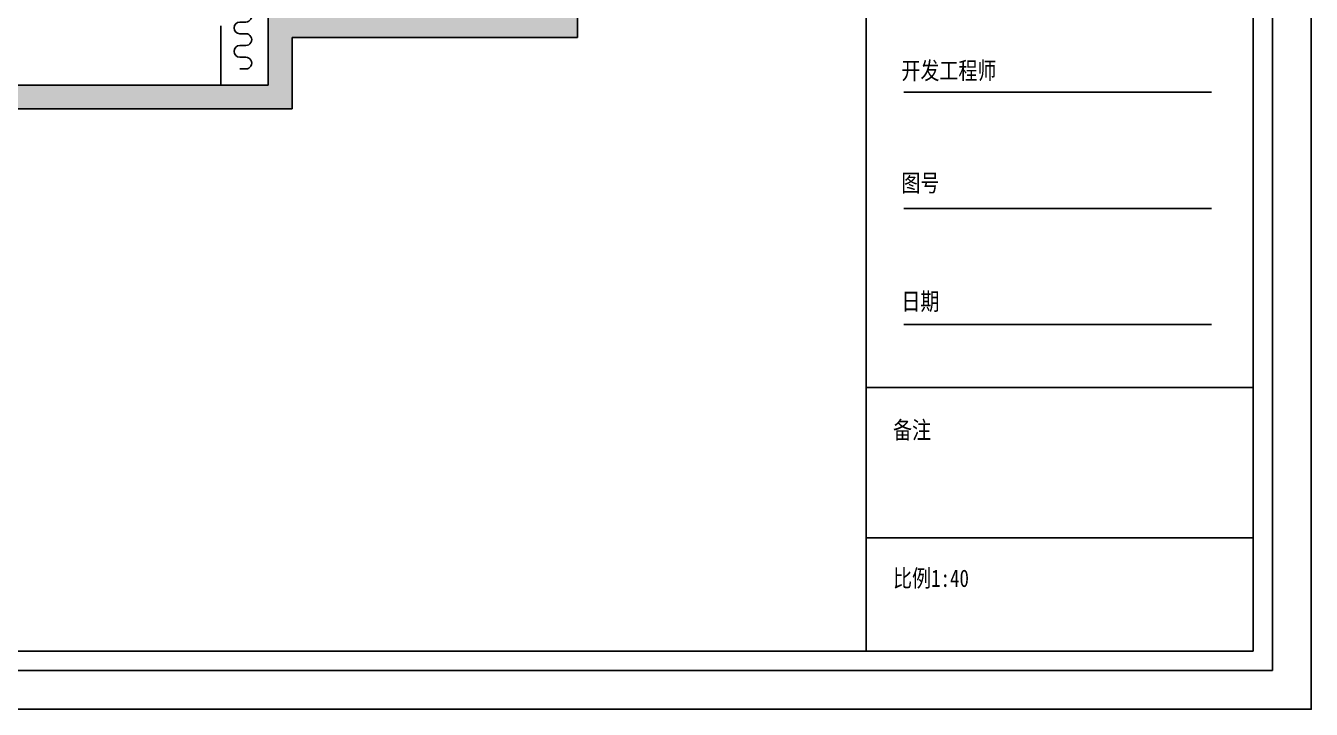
# Model space of a CAD drawing. Extents: x 23971 to 232415, y -48119 to 67869.
# Drawn here: x 189871 to 195275, y 33914 to 36789 of the extents above; entities that cross this region are included whole.
import ezdxf

# ---------------------------------------------------------------- set-up
doc = ezdxf.new("R2010")
doc.units = 0
doc.header["$LTSCALE"] = 1000
doc.header["$MEASUREMENT"] = 0
doc.linetypes.add('DASH', pattern=[0.35, 0.25, -0.1])
for name, color, linetype in [('A-rc 混凝土墙', 255, 'Continuous'), ('DS-DRAPERY', 32, 'Continuous'), ('WALL', 9, 'Continuous'), ('活动家具', 7, 'Continuous')]:
    doc.layers.add(name, color=color, linetype=linetype)
doc.styles.add('WJ', font='', dxfattribs={"width": 0.8, "height": 135})
doc.styles.get('WJ').set_extended_font_data('FangSong_GB2312')

# ---------------------------------------------------------------- blocks, each defined once
blk = doc.blocks.new('40kuang')
at = {"color": 251}
for p, q in [((-169558.1, 28598.2), (-169558.1, 36672.9)), ((-181089.5, 28598.2), (-169558.1, 28598.2))]:
    blk.add_line(p, q, dxfattribs=at)
for p, q in [((-171265.8, 28679.5), (-171265.8, 36591.5)), ((-169639.4, 28679.5), (-169639.4, 36591.5)), ((-171107.3, 31029.5), (-169814.7, 31029.5)), ((-171107.3, 30541.6), (-169814.7, 30541.6)), ((-171107.3, 30053.6), (-169814.7, 30053.6)), ((-171265.8, 29788.8), (-169639.4, 29788.8)), ((-171265.8, 29155.8), (-169639.4, 29155.8)), ((-181008.2, 28679.5), (-169639.4, 28679.5))]:
    blk.add_line(p, q)
blk.add_lwpolyline([(-181275.4, 28435.5), (-169395.4, 28435.5), (-169395.4, 36835.5), (-181275.4, 36835.5)], close=True)
at = {"char_height": 73.19, "attachment_point": 1, "style": 'WJ'}
for s, insert, width in [('{\\fSimSun|b0|i0|c134|p2;开发工程师}', (-171118.1, 31157.6), 437.804), ('图号', (-171118.1, 30685.1), 437.804), ('日期', (-171118.1, 30187), 437.804), ('{\\fSimSun|b0|i0|c134|p2;备注}', (-171153.3, 29646.4), 583.485), ('{\\fSimSun|b0|i0|c134|p2;比例1:40}', (-171153.3, 29023.1), 583.485)]:
    blk.add_mtext(s, dxfattribs=dict(at, insert=insert, width=width))
blk = doc.blocks.new('B14-1')
for p, q in [((-933, 124), (-933, 148)), ((-837, 148), (-837, 100)), ((-741, 148), (-741, 100)), ((-645, 148), (-645, 100)), ((-549, 148), (-549, 100)), ((-453, 148), (-453, 100)), ((-357, 148), (-357, 100)), ((-261, 148), (-261, 100)), ((-165, 148), (-165, 100)), ((-69, 148), (-69, 100)), ((27, 148), (27, 100)), ((123, 148), (123, 100)), ((219, 148), (219, 100)), ((315, 148), (315, 100)), ((411, 148), (411, 100)), ((507, 148), (507, 100))]:
    blk.add_line(p, q)
blk.add_lwpolyline([(-933, 124, 0, 0, 0), (-1137, 124, 90, 0, 0), (-1245, 124, 0, 0, 0)], format="xyseb")
for centre, start, end in [((-885, 148), 360, 180.0002), ((-693, 148), 360, 180.0002), ((-501, 148), 360, 180.0002), ((-309, 148), 360, 180.0002), ((-117, 148), 360, 180.0002), ((75, 148), 0, 180.0002), ((267, 148), 0, 180.0002), ((459, 148), 0, 180.0002), ((-789, 100), 180, 360), ((-597, 100), 180, 360), ((-405, 100), 180, 360), ((-213, 100), 180, 360), ((-21, 100), 180, 0), ((171, 100), 180, 0), ((363, 100), 180, 0)]:
    blk.add_arc(centre, 48, start, end)

msp = doc.modelspace()

# ---------------------------------------------------------------- hatches: boundary and pattern name
at = {"layer": '活动家具'}
h = msp.add_hatch(dxfattribs=at)
h.set_pattern_fill('钢筋混凝土', color=251, scale=10, angle=180)
h.set_pattern_definition([(225, (336821.013, 49020.184), (17.6776695, -17.6776695), []), (230, (336821.013, 49020.184), (-71.726018, 6.275213), [7.5, -82.5]), (175, (336821.01, 49020.184), (13.875133, -75.219213), [6, -66]), (280.4514, (336815.036, 49020.71), (-57.850938, -68.943954), [6.37402, -70.11421]), (226.1842, (336821.01, 49000.18), (-106.724105, 16.5519), [11.25, -123.75]), (276.6356, (336812.12, 49001.56), (-93.46627, -97.41179), [9.56103, -105.1713]), (171.1842, (336821.01, 49000.18), (-93.466195, -97.41186), [9, -99]), (201, (336811.013, 49005.184), (-59.690705, 40.26189), [7.5, -82.5]), (146, (336811.01, 49005.184), (-24.331533, -72.515005), [6, -66]), (251.4514, (336806.04, 49008.54), (-84.022263, -32.25305), [6.37402, -70.11421]), (217.5, (336821.013, 49020.184), (-1.2159855, -33.2893854), [0, -65.2, 0, -67, 0, -66.25]), (187.5, (336821.013, 49020.184), (-26.306954, -39.441171), [0, -38.2, 0, -63.7, 0, -25.25]), (147.5, (336843.313, 49020.184), (-53.3822436, 2.255487), [0, -25, 0, -78, 0, -103.5]), (137.5, (336853.313, 49020.184), (-58.318617, -10.010498), [0, -32.5, 0, -51.8, 0, -73.5])])
h.paths.add_polyline_path([(190990.7, 36738.5), (192190.7, 36738.5), (192190.7, 36838.5), (191130.7, 36838.5), (190890.7, 36838.5), (190890.7, 36538.5), (185090.7, 36538.5), (185090.7, 36638.5), (184990.7, 36638.5), (184990.7, 36618.5), (184990.7, 36438.5), (190990.7, 36438.5)])

# ---------------------------------------------------------------- linework, layer by layer
at = {"layer": 'A-rc 混凝土墙'}
for p, q in [((190890.7, 36838.5), (190890.7, 36538.5)), ((192190.7, 36738.5), (192190.7, 36838.5)), ((190990.7, 36738.5), (190990.7, 36438.5)), ((192190.7, 36738.5), (190990.7, 36738.5)), ((190890.7, 36538.5), (185090.7, 36538.5)), ((190990.7, 36438.5), (184990.7, 36438.5))]:
    msp.add_line(p, q, dxfattribs=at)
at = {"layer": 'WALL', "color": 251, "linetype": 'DASH'}
msp.add_line((190690.7, 36538.5), (190690.7, 40218.5), dxfattribs=at)

# ---------------------------------------------------------------- block references
at = {"color": 146}
msp.add_blockref('40kuang', (364669.9, 5478.9), dxfattribs=at)
at = {"layer": 'DS-DRAPERY', "xscale": 0.5138421538021635, "yscale": 0.5138421538021635, "zscale": 0.5138421538021635, "rotation": 270}
msp.add_blockref('B14-1', (190720.1, 36867.2), dxfattribs=at)

doc.saveas('drawing.dxf')
